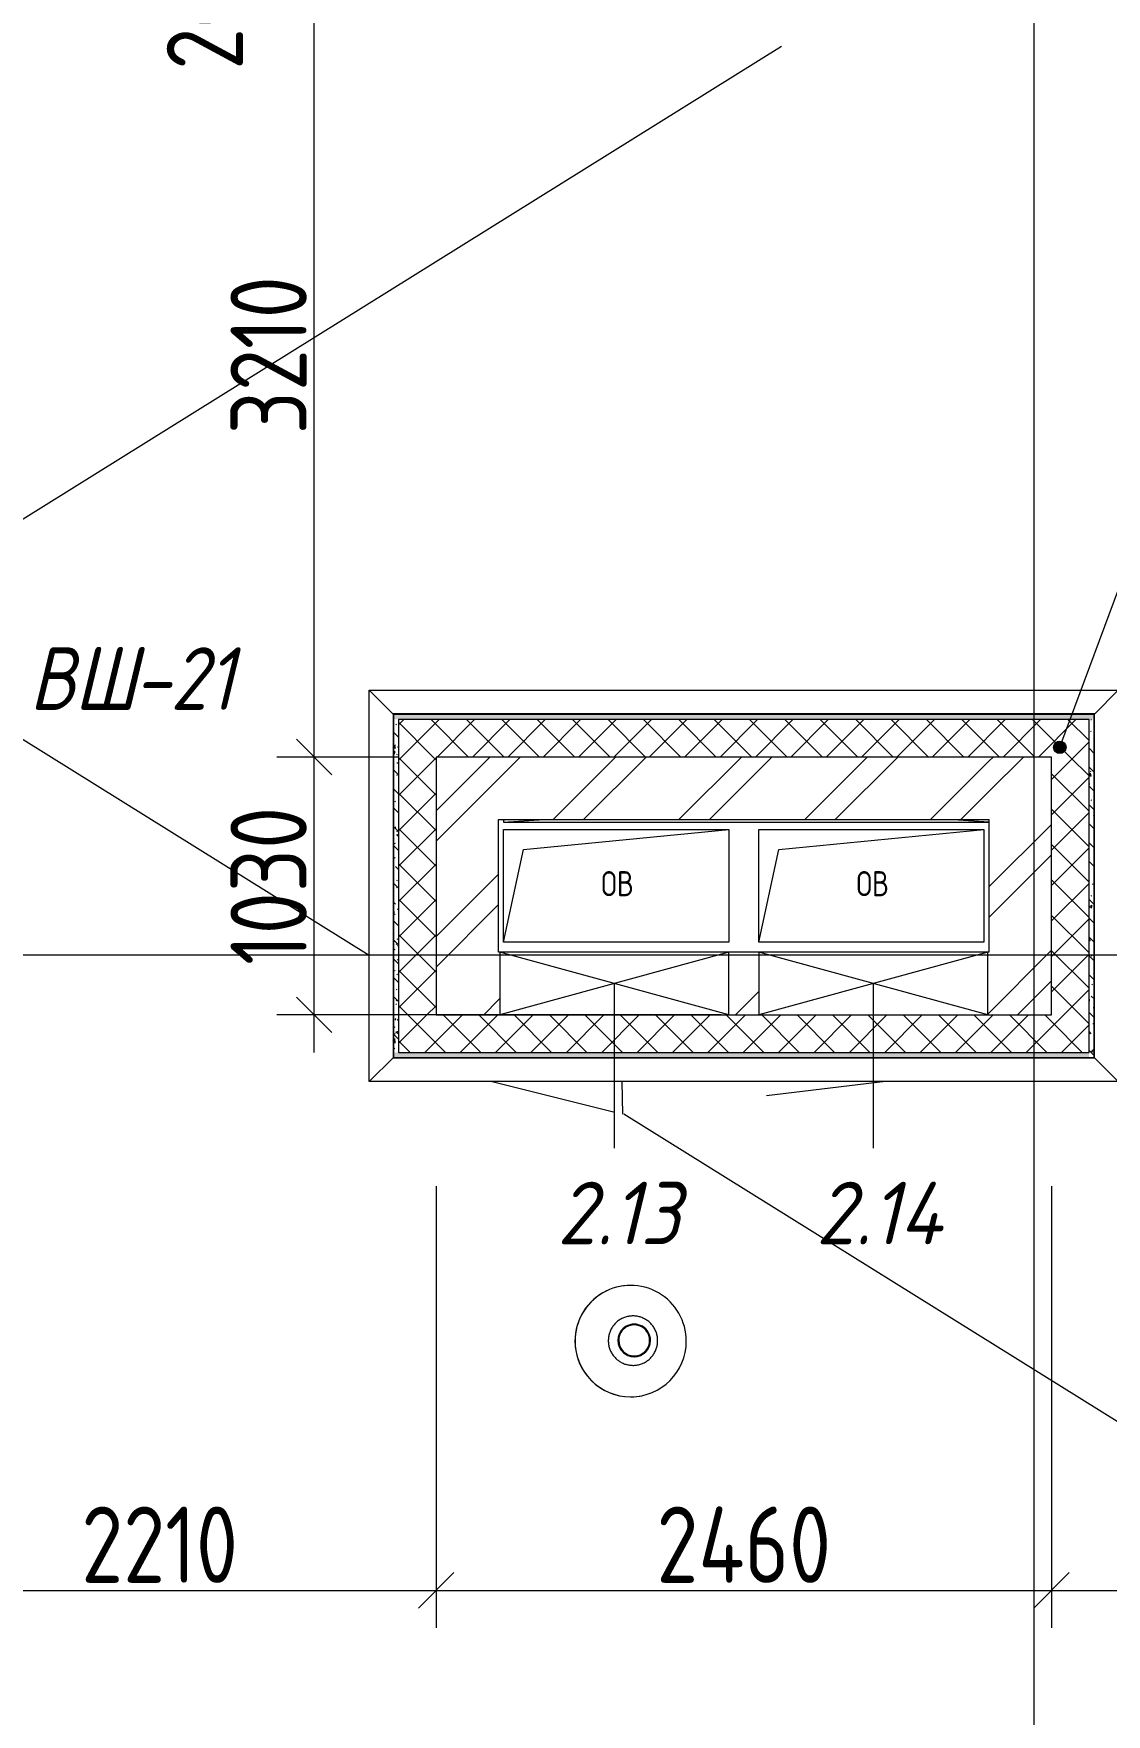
# Model space of a CAD drawing. Header units: millimetres. Extents: x -68946 to 690821, y -552984 to 293768.
# Drawn here: x 112218 to 116507, y -511241 to -504526 of the extents above; entities that cross this region are included whole.
import ezdxf

# ---------------------------------------------------------------- set-up
doc = ezdxf.new("R2010")
doc.units = ezdxf.units.MM
doc.linetypes.add('ADSK_Линия сетки', pattern=[2500, 2000, -250, 0, -250])
doc.layers.get('Defpoints').update_dxf_attribs({"color": 250})
for name, color, linetype, lineweight in [('Аннотация', 250, 'Continuous', 20), ('Крыша', 7, 'Continuous', 5), ('Марки окон', 7, 'Continuous', 9), ('Оборудование', 7, 'Continuous', 9), ('Ограждение', 7, 'Continuous', 5), ('Окна', 7, 'Continuous', 5), ('Оси', 250, 'Continuous', 9), ('Перекрытие', 7, 'Continuous', 9), ('Размеры', 7, 'Continuous', 9), ('Стены внутренние', 7, 'Continuous', 9), ('Стены наружные', 7, 'Continuous', 9), ('Стены отделка', 7, 'Continuous', 13), ('Стены перегородки', 7, 'Continuous', 13), ('Стены штриховка', 250, 'Continuous', 9), ('Узлы', 250, 'Continuous', 18)]:
    doc.layers.add(name, color=color, linetype=linetype, lineweight=lineweight)
doc.styles.add('GOST Common_2', font='', dxfattribs={"width": 0.8, "height": 350})
doc.styles.add('GOST Common_I', font='', dxfattribs={"width": 0.9, "height": 250})
doc.styles.add('ISOCPEUR', font='isocpeur.ttf', dxfattribs={"width": 0.8, "height": 100})
doc.styles.add('ISOCPEUR_I', font='isocpeui.ttf', dxfattribs={"width": 0.9, "height": 12.5})
doc.styles.add('А3', font='ГОСТ тип А.ttf')
doc.styles.get('GOST Common_2').set_extended_font_data('GOST Common')
doc.styles.get('GOST Common_I').set_extended_font_data('GOST Common', italic=True)
doc.dimstyles.new('ADSK_Основной_2_мм', dxfattribs={"dimscale": 304.8, "dimtxt": 201.142999, "dimasz": 0.463911, "dimexe": 0.492126, "dimexo": 0.492126, "dimgap": 0.098425, "dimtad": 1, "dimdec": 0, "dimdsep": 46, "dimtxsty": 'GOST Common_2', "dimblk1": 'OBLIQUE', "dimblk2": 'OBLIQUE', "dimsah": 1, "dimcen": 0.09, "dimdle": 0.492126, "dimazin": 0, "dimtfac": 1, "dimtdec": 4, "dimtix": 1, "dimtmove": 1, "dimatfit": 3, "dimfxl": 1, "dimtvp": 1, "dimtolj": 1, "dimtzin": 0, "dimlwd": 9, "dimlwe": 9, "dimarcsym": 2})
doc.dimstyles.new('ADSK_Основной_2_мм_1', dxfattribs={"dimscale": 304.8, "dimtxt": 201.142999, "dimasz": 0.463911, "dimexe": 0.492126, "dimexo": 0.492126, "dimgap": 0.098425, "dimtad": 1, "dimdec": 0, "dimdsep": 46, "dimtxsty": 'GOST Common_2', "dimblk1": 'OBLIQUE', "dimblk2": 'OBLIQUE', "dimsah": 1, "dimcen": 0.09, "dimdle": 0.492126, "dimazin": 0, "dimtfac": 1, "dimtdec": 4, "dimtix": 1, "dimtmove": 0, "dimatfit": 3, "dimfxl": 1, "dimtvp": 1, "dimtolj": 1, "dimtzin": 0, "dimlwd": 9, "dimlwe": 9, "dimarcsym": 2})
pattern_1 = [(45, (23667.23, -543980.64), (-251.4472, 251.4472), []), (45, (23667.23, -543599.64), (-251.4472, 251.4472), [])]
pattern_2 = [(45, (23667.23, -543980.64), (-70.71068, 70.71068), []), (135, (23667.23, -543980.64), (-70.71068, -70.71068), [])]
pattern_3 = [(135, (23667.23, -543980.64), (-75.43415, -75.43415), [106.68, -17.78, 3.556, -17.78]), (135, (23667.23, -543905.25), (-75.43415, -75.43415), []), (50, (23667.23, -543980.64), (127.52922, -11.15758), [13.335, -146.685]), (355, (23667.23, -543980.64), (-24.66966, 133.74002), [10.668, -117.348]), (100.451, (23677.86, -543981.57), (102.85973, 122.58178), [11.333, -124.663]), (46.184, (23667.23, -543945.08), (189.75516, -29.43036), [20.002, -220.027]), (96.636, (23683.04, -543947.53), (166.1822, 173.1996), [17, -186.995]), (351.184, (23667.23, -543945.08), (166.18393, 173.19757), [16.002, -176.022]), (21, (23685.01, -543953.97), (106.13027, -71.58603), [13.335, -146.685]), (326, (23685.01, -543953.97), (43.26188, 128.93175), [10.668, -117.348]), (71.451, (23693.85, -543959.94), (149.39198, 57.34505), [11.333, -124.663]), (37.5, (23667.23, -543980.64), (2.162228, 59.188357), [3.353, -112.573, 3.353, -115.773, -117.793]), (37.5, (23667.23, -543980.64), (2.162228, 59.188357), [-235.052, 3.353, -114.44]), (7.5, (23667.23, -543980.64), (46.773857, 70.126152), [3.353, -64.567, 3.353, -109.906, -44.895]), (7.5, (23667.23, -543980.64), (46.773857, 70.126152), [-181.178, 3.353, -41.542]), (327.5, (23627.58, -543980.64), (94.913671, -4.010093), [3.353, -41.097, 3.353, -135.331, -184.023]), (327.5, (23627.58, -543980.64), (94.913671, -4.010093), [-183.134, 3.353, -180.67]), (317.5, (23609.8, -543980.64), (103.69057, 17.79882), [3.353, -54.432, 3.353, -88.748, -130.683]), (317.5, (23609.8, -543980.64), (103.69057, 17.79882), [-149.885, 3.353, -127.33])]

# ---------------------------------------------------------------- blocks, each defined once
blk = doc.blocks.new('Ограждение - Ограждение-35939348-АР3_Кладочный план кровли _17_930 С2-3')
at = {"layer": 'Ограждение'}
for p, q in [((89892.9, 35267.9), (89892.9, 36831.9)), ((89989.9, 36734.9), (89892.9, 36831.9)), ((89892.9, 36831.9), (92886.9, 36831.9)), ((92789.9, 36734.9), (92886.9, 36831.9)), ((92886.9, 35267.9), (92886.9, 36831.9)), ((89989.9, 35364.9), (89892.9, 35267.9)), ((92886.9, 35267.9), (92789.9, 35364.9)), ((92886.9, 35267.9), (89892.9, 35267.9))]:
    blk.add_line(p, q, dxfattribs=at)
blk = doc.blocks.new('_Wn_-As_OpeningMEP_floor__Rectangular - _Wn_-As_OpeningMEP_floor__Rectangular-32466824-АР3_Кладочный план кровли _17_930 С2-3')
at = {"layer": 'Узлы', "lineweight": 5}
for p, q in [((-370.3, 195.3), (450, 275)), ((-450, -175), (-370.3, 195.3))]:
    blk.add_line(p, q, dxfattribs=at)
blk = doc.blocks.new('TN_Аэратор кровельный ТехноНИКОЛЬ - Аэратор кровельный ТехноНИКОЛЬ 160х460мм-36023644-АР3_Кладочный план кровли _17_930 С2-3')
at = {"layer": 'Оборудование'}
for p, q in [((74130.2, 40914.9), (74130, 40914.8)), ((74175.1, 40763.2), (74174.8, 40763.1)), ((74200, 40635.6), (74200.3, 40635.7)), ((74216.4, 40478.3), (74216.6, 40478.3))]:
    blk.add_line(p, q, dxfattribs=at)
at = {"layer": 'Оборудование', "flags": 128}
for points in [[(74281.3, 40698.4), (74281.3, 40702.4), (74281, 40706.3), (74280.6, 40710.2), (74280.1, 40714.2), (74279.4, 40718), (74278.5, 40721.9), (74277.5, 40725.7), (74276.3, 40729.5), (74275, 40733.2), (74273.6, 40736.9), (74271.9, 40740.5), (74270.2, 40744), (74268.3, 40747.5), (74266.3, 40750.9), (74264.1, 40754.2), (74261.8, 40757.4), (74259.4, 40760.5), (74256.9, 40763.5), (74254.2, 40766.4), (74251.4, 40769.2), (74248.5, 40771.9), (74245.5, 40774.5), (74242.5, 40777), (74239.3, 40779.3), (74236, 40781.5), (74232.6, 40783.6), (74229.2, 40785.5), (74225.7, 40787.3), (74222.1, 40788.9), (74218.4, 40790.4), (74214.7, 40791.8), (74211, 40793), (74207.2, 40794.1), (74203.3, 40795), (74199.4, 40795.7), (74195.5, 40796.3), (74191.6, 40796.8), (74187.7, 40797), (74183.7, 40797.2), (74179.8, 40797.1), (74175.8, 40796.9), (74171.9, 40796.6), (74168, 40796.1), (74164.1, 40795.4), (74160.2, 40794.6), (74156.4, 40793.6), (74152.6, 40792.5), (74148.9, 40791.2), (74145.2, 40789.8), (74141.6, 40788.2), (74138, 40786.5), (74134.6, 40784.6), (74131.1, 40782.7), (74127.8, 40780.5), (74124.6, 40778.3), (74121.4, 40775.9), (74118.4, 40773.4), (74115.5, 40770.7), (74112.6, 40768), (74109.9, 40765.1), (74107.3, 40762.2), (74104.8, 40759.1), (74102.4, 40755.9), (74100.2, 40752.7), (74098.1, 40749.3), (74096.1, 40745.9), (74094.3, 40742.4), (74092.6, 40738.9), (74091.1, 40735.2), (74089.7, 40731.5), (74088.4, 40727.8), (74087.3, 40724), (74086.4, 40720.2), (74085.6, 40716.3), (74085, 40712.4), (74084.5, 40708.5), (74084.2, 40704.5), (74084, 40700.6), (74084, 40698.5)], [(74084, 40698.5), (74084.1, 40694.5), (74084.3, 40690.6), (74084.7, 40686.6), (74085.2, 40682.7), (74085.9, 40678.8), (74086.8, 40675), (74087.8, 40671.2), (74089, 40667.4), (74090.3, 40663.7), (74091.8, 40660), (74093.4, 40656.4), (74095.1, 40652.9), (74097, 40649.4), (74099, 40646), (74101.2, 40642.7), (74103.5, 40639.5), (74105.9, 40636.4), (74108.5, 40633.4), (74111.1, 40630.5), (74113.9, 40627.6), (74116.8, 40624.9), (74119.8, 40622.4), (74122.9, 40619.9), (74126.1, 40617.6), (74129.3, 40615.4), (74132.7, 40613.3), (74136.1, 40611.4), (74139.7, 40609.6), (74143.2, 40607.9), (74146.9, 40606.4), (74150.6, 40605.1), (74154.4, 40603.9), (74158.2, 40602.8), (74162, 40601.9), (74165.9, 40601.2), (74169.8, 40600.6), (74173.7, 40600.1), (74177.6, 40599.9), (74181.6, 40599.7), (74185.5, 40599.8), (74189.5, 40600), (74193.4, 40600.3), (74197.3, 40600.8), (74201.2, 40601.5), (74205.1, 40602.3), (74208.9, 40603.3), (74212.7, 40604.4), (74216.4, 40605.7), (74220.1, 40607.1), (74223.7, 40608.7), (74227.3, 40610.4), (74230.8, 40612.2), (74234.2, 40614.2), (74237.5, 40616.4), (74240.7, 40618.6), (74243.9, 40621), (74246.9, 40623.5), (74249.9, 40626.2), (74252.7, 40628.9), (74255.4, 40631.8), (74258, 40634.7), (74260.5, 40637.8), (74262.9, 40640.9), (74265.1, 40644.2), (74267.2, 40647.5), (74269.2, 40651), (74271, 40654.5), (74272.7, 40658), (74274.2, 40661.7), (74275.6, 40665.4), (74276.9, 40669.1), (74278, 40672.9), (74278.9, 40676.7), (74279.7, 40680.6), (74280.4, 40684.5), (74280.8, 40688.4), (74281.2, 40692.4), (74281.3, 40696.3), (74281.3, 40698.4)]]:
    blk.add_lwpolyline(points, dxfattribs=at)
at = {"layer": 'Оборудование'}
for centre, major_axis, start_param, end_param in [((74173.2, 40696.6), (-43.2, 218.3), 0.253317, 1.375315), ((74173.4, 40696.6), (-43.2, 218.3), 4.516907, 7.6585), ((74173.2, 40696.6), (-43.2, 218.3), 6.087704, 6.312103), ((74187.4, 40699.4), (-12.6, 63.8), 6.087704, 7.6585), ((74187.7, 40699.4), (-12.6, 63.8), 4.516907, 7.6585), ((74187.7, 40699.4), (-12, 60.8), 4.516907, 7.6585), ((74187.4, 40699.4), (-12, 60.8), 4.516907, 5.933399), ((74173.2, 40696.6), (-43.2, 218.3), 1.375315, 2.721712), ((74173.4, 40696.6), (-43.2, 218.3), 1.375315, 4.516907), ((74187.4, 40699.4), (-12.6, 63.8), 1.375315, 3.33881), ((74187.7, 40699.4), (-12.6, 63.8), 1.375315, 4.516907), ((74187.7, 40699.4), (-12, 60.8), 1.375315, 4.516907), ((74187.4, 40699.4), (-12, 60.8), 3.172849, 4.516907), ((74173.2, 40696.6), (-43.2, 218.3), 2.946111, 3.170511)]:
    blk.add_ellipse(centre, major_axis=major_axis, ratio=0.999485, start_param=start_param, end_param=end_param, dxfattribs=at)
blk = doc.blocks.new('_Wn_-As_OpeningMEP_wall__Rectangular - _Wn_-As_OpeningMEP_wall__Rectangular-38119772-АР3_Кладочный план кровли _17_930 С2-3')
at = {"layer": 'Узлы', "lineweight": 5}
for p, q in [((457.5, -125), (-457.5, 125)), ((457.5, 125), (-457.5, -125)), ((-457.5, 125), (-457.5, -125)), ((457.5, -125), (457.5, 125))]:
    blk.add_line(p, q, dxfattribs=at)
at = {"layer": 'Узлы'}
for p, q in [((457.5, 125), (-457.5, 125)), ((-457.5, 125), (-457.5, -125)), ((457.5, -125), (457.5, 125)), ((-457.5, -125), (457.5, -125))]:
    blk.add_line(p, q, dxfattribs=at)
blk = doc.blocks.new('_Wn_-As_OpeningMEP_wall__Rectangular - _Wn_-As_OpeningMEP_wall__Rectangular-40880158-АР3_Кладочный план кровли _17_930 С2-3')
at = {"layer": 'Узлы'}
for p, q in [((980, 60), (-959.9, 60)), ((980, 50.1), (980, 60))]:
    blk.add_line(p, q, dxfattribs=at)
at = {"layer": 'Узлы', "lineweight": 5}
for p, q in [((-818, 50.1), (-959.9, 58.8)), ((980, 60), (818, 50.1)), ((980, 50.1), (980, 60))]:
    blk.add_line(p, q, dxfattribs=at)
blk = doc.blocks.new('_Oblique')
at = {"color": 0, "linetype": 'ByBlock', "lineweight": -2}
blk.add_line((-0.5, -0.5), (0.5, 0.5), dxfattribs=at)
blk = doc.blocks.new('*D6247')
at = {"layer": 'Defpoints', "color": 0, "lineweight": 30, "transparency": 16777216}
for p in [(111617.2, -508965.6), (113827.2, -508979.7), (113827.2, -510745.1)]:
    blk.add_point(p, dxfattribs=at)
at = {"layer": 'Размеры', "color": 0, "lineweight": 9, "transparency": 16777216}
for p, q in [((111617.2, -509115.6), (111617.2, -510895.1)), ((113827.2, -509129.7), (113827.2, -510895.1)), ((111467.2, -510745.1), (113977.2, -510745.1))]:
    blk.add_line(p, q, dxfattribs=at)
at = {"layer": 'Размеры', "color": 0, "lineweight": 9, "transparency": 16777216, "xscale": 141.4, "yscale": 141.4, "zscale": 141.4, "rotation": 180}
blk.add_blockref('_Oblique', (111617.2, -510745.1), dxfattribs=at)
at = {"layer": 'Размеры', "color": 0, "lineweight": 9, "transparency": 16777216, "xscale": 141.4, "yscale": 141.4, "zscale": 141.4}
blk.add_blockref('_Oblique', (113827.2, -510745.1), dxfattribs=at)
at = {"layer": 'Размеры', "color": 0, "transparency": 16777216, "insert": (112722.2, -510562.7), "char_height": 304.8, "width": 560.473, "attachment_point": 5, "style": 'А3'}
blk.add_mtext('\\A1;2210', dxfattribs=at)
blk = doc.blocks.new('*D6248')
at = {"layer": 'Defpoints', "color": 0, "lineweight": 30, "transparency": 16777216}
for p in [(113827.2, -508979.7), (116287.2, -508979.7), (116287.2, -510745.1)]:
    blk.add_point(p, dxfattribs=at)
at = {"layer": 'Размеры', "color": 0, "lineweight": 9, "transparency": 16777216}
for p, q in [((113827.2, -509129.7), (113827.2, -510895.1)), ((116287.2, -509129.7), (116287.2, -510895.1)), ((113677.2, -510745.1), (116437.2, -510745.1))]:
    blk.add_line(p, q, dxfattribs=at)
at = {"layer": 'Размеры', "color": 0, "lineweight": 9, "transparency": 16777216, "xscale": 141.4, "yscale": 141.4, "zscale": 141.4, "rotation": 180}
blk.add_blockref('_Oblique', (113827.2, -510745.1), dxfattribs=at)
at = {"layer": 'Размеры', "color": 0, "lineweight": 9, "transparency": 16777216, "xscale": 141.4, "yscale": 141.4, "zscale": 141.4}
blk.add_blockref('_Oblique', (116287.2, -510745.1), dxfattribs=at)
at = {"layer": 'Размеры', "color": 0, "transparency": 16777216, "insert": (115057.2, -510562.7), "char_height": 304.8, "width": 625.93, "attachment_point": 5, "style": 'А3'}
blk.add_mtext('\\A1;2460', dxfattribs=at)
blk = doc.blocks.new('*D6249')
at = {"layer": 'Defpoints', "color": 0, "lineweight": 30, "transparency": 16777216}
for p in [(116287.2, -508979.7), (120307.2, -508959.6), (120307.2, -510745.1)]:
    blk.add_point(p, dxfattribs=at)
at = {"layer": 'Размеры', "color": 0, "lineweight": 9, "transparency": 16777216}
for p, q in [((120307.2, -509109.6), (120307.2, -510895.1)), ((116287.2, -509129.7), (116287.2, -510895.1)), ((116137.2, -510745.1), (120457.2, -510745.1))]:
    blk.add_line(p, q, dxfattribs=at)
at = {"layer": 'Размеры', "color": 0, "lineweight": 9, "transparency": 16777216, "xscale": 141.4, "yscale": 141.4, "zscale": 141.4, "rotation": 180}
blk.add_blockref('_Oblique', (116287.2, -510745.1), dxfattribs=at)
at = {"layer": 'Размеры', "color": 0, "lineweight": 9, "transparency": 16777216, "xscale": 141.4, "yscale": 141.4, "zscale": 141.4}
blk.add_blockref('_Oblique', (120307.2, -510745.1), dxfattribs=at)
at = {"layer": 'Размеры', "color": 0, "transparency": 16777216, "insert": (118297.2, -510562.7), "char_height": 304.8, "width": 625.93, "attachment_point": 5, "style": 'А3'}
blk.add_mtext('\\A1;4020', dxfattribs=at)
blk = doc.blocks.new('*D6380')
at = {"layer": 'Defpoints', "color": 0, "lineweight": 30, "transparency": 16777216}
for p in [(113340.1, -507415.7), (113827.2, -507415.7), (115117.2, -508445.7)]:
    blk.add_point(p, dxfattribs=at)
at = {"layer": 'Размеры', "color": 0, "lineweight": 9, "transparency": 16777216}
for p, q in [((113340.1, -508595.7), (113340.1, -507265.7)), ((113677.2, -507415.7), (113190.1, -507415.7)), ((114967.2, -508445.7), (113190.1, -508445.7))]:
    blk.add_line(p, q, dxfattribs=at)
at = {"layer": 'Размеры', "color": 0, "lineweight": 9, "transparency": 16777216, "xscale": 141.4, "yscale": 141.4, "zscale": 141.4}
for p, rotation in [((113340.1, -507415.7), 90), ((113340.1, -508445.7), 270)]:
    blk.add_blockref('_Oblique', p, dxfattribs=dict(at, rotation=rotation))
at = {"layer": 'Размеры', "color": 0, "transparency": 16777216, "insert": (113157.7, -507930.7), "char_height": 304.8, "width": 560.473, "attachment_point": 5, "rotation": 90, "style": 'А3'}
blk.add_mtext('\\A1;1030', dxfattribs=at)
blk = doc.blocks.new('*D6381')
at = {"layer": 'Defpoints', "color": 0, "lineweight": 30, "transparency": 16777216}
for p in [(113240.1, -504205.6), (113340.1, -504205.6), (113827.2, -507415.7)]:
    blk.add_point(p, dxfattribs=at)
at = {"layer": 'Размеры', "color": 0, "lineweight": 9, "transparency": 16777216}
for p, q in [((113340.1, -507565.7), (113340.1, -504055.6)), ((113390.1, -504205.6), (113490.1, -504205.6)), ((113677.2, -507415.7), (113190.1, -507415.7))]:
    blk.add_line(p, q, dxfattribs=at)
at = {"layer": 'Размеры', "color": 0, "lineweight": 9, "transparency": 16777216, "xscale": 141.4, "yscale": 141.4, "zscale": 141.4}
for p, rotation in [((113340.1, -504205.6), 90), ((113340.1, -507415.7), 270)]:
    blk.add_blockref('_Oblique', p, dxfattribs=dict(at, rotation=rotation))
at = {"layer": 'Размеры', "color": 0, "transparency": 16777216, "insert": (113157.7, -505810.7), "char_height": 304.8, "width": 560.473, "attachment_point": 5, "rotation": 90, "style": 'А3'}
blk.add_mtext('\\A1;3210', dxfattribs=at)
blk = doc.blocks.new('*D6382')
at = {"layer": 'Defpoints', "color": 0, "lineweight": 30, "transparency": 16777216}
for p in [(113240.1, -504005.6), (113340.1, -504005.6), (113240.1, -504205.6)]:
    blk.add_point(p, dxfattribs=at)
at = {"layer": 'Размеры', "color": 0, "lineweight": 9, "transparency": 16777216}
for p, q in [((113340.1, -504355.6), (113340.1, -503855.6)), ((113390.1, -504005.6), (113490.1, -504005.6)), ((113340.1, -504105.6), (112983.9, -504449.3)), ((113390.1, -504205.6), (113490.1, -504205.6)), ((112983.9, -504449.3), (112344.8, -504449.3))]:
    blk.add_line(p, q, dxfattribs=at)
at = {"layer": 'Размеры', "color": 0, "lineweight": 9, "transparency": 16777216, "xscale": 141.4, "yscale": 141.4, "zscale": 141.4}
for p, rotation in [((113340.1, -504005.6), 90), ((113340.1, -504205.6), 270)]:
    blk.add_blockref('_Oblique', p, dxfattribs=dict(at, rotation=rotation))
at = {"layer": 'Размеры', "color": 0, "transparency": 16777216, "insert": (112750.7, -504670.2), "char_height": 304.8, "width": 454.106, "attachment_point": 1, "rotation": 90, "line_spacing_factor": 1.022761, "style": 'А3'}
blk.add_mtext('\\A1;200', dxfattribs=at)

msp = doc.modelspace()

# ---------------------------------------------------------------- hatches: boundary and pattern name
at = {"layer": 'Аннотация'}
h = msp.add_hatch(color=256, dxfattribs=at)
edge = h.paths.add_edge_path()
edge.add_arc((116320.7711, -507376.9861), 25, 0, 360)
at = {"layer": 'Стены внутренние', "lineweight": 5}
h = msp.add_hatch(dxfattribs=at)
h.set_pattern_fill('FP_43', color=256, style=0, pattern_type=2)
h.set_pattern_definition(pattern_1)
h.paths.add_polyline_path([(114077.1762, -507665.6995), (116037.1762, -507665.6995), (116037.1762, -507415.6995), (113827.1762, -507415.6995), (113827.1762, -507665.6995), (114006.4847, -507665.6995)])
h = msp.add_hatch(dxfattribs=at)
h.set_pattern_fill('FP_43', color=256, style=0, pattern_type=2)
h.set_pattern_definition(pattern_1)
h.paths.add_polyline_path([(116287.1762, -508195.6995), (116287.1762, -507415.6995), (116037.1762, -507415.6995), (116037.1762, -508195.6995)])
h = msp.add_hatch(dxfattribs=at)
h.set_pattern_fill('FP_43', color=256, style=0, pattern_type=2)
h.set_pattern_definition(pattern_1)
h.paths.add_polyline_path([(114077.1762, -508445.6995), (114077.1762, -507665.6995), (113827.1762, -507665.6995), (113827.1762, -508445.6995), (114006.4847, -508445.6995)])
h = msp.add_hatch(dxfattribs=at)
h.set_pattern_fill('FP_43', color=256, style=0, pattern_type=2)
h.set_pattern_definition(pattern_1)
h.paths.add_polyline_path([(114997.1762, -508445.6995), (115117.1762, -508445.6995), (115117.1762, -508195.6995), (114997.1762, -508195.6995), (114997.1762, -508328.3525)])
h.paths.add_polyline_path([(116287.1762, -508445.6995), (116287.1762, -508195.6995), (116032.1762, -508196.3372), (116032.1762, -508445.6995)])
h.paths.add_polyline_path([(114077.1762, -508445.6995), (114082.1762, -508445.0617), (114082.1762, -508195.6995), (114077.1762, -508195.6995)])
at = {"layer": 'Стены наружные', "lineweight": 5}
h = msp.add_hatch(dxfattribs=at)
h.set_pattern_fill('FP_48', color=256, style=0, pattern_type=2)
h.set_pattern_definition(pattern_3)
h.paths.add_polyline_path([(116457.1762, -507265.6995), (116457.1762, -507245.6995), (113657.1762, -507245.6995), (113657.1762, -507265.6995), (116437.1762, -507265.6995)])
h = msp.add_hatch(dxfattribs=at)
h.set_pattern_fill('FP_48', color=256, style=0, pattern_type=2)
h.set_pattern_definition(pattern_3)
h.paths.add_polyline_path([(113657.1762, -508595.6995), (113677.1762, -508595.6995), (113677.1762, -507265.6995), (113655.1762, -507265.6995), (113655.1762, -507415.6995), (113657.1762, -507415.6995), (113657.1762, -508445.6995), (113655.1762, -508445.6995), (113655.1762, -508595.6995)])
h = msp.add_hatch(dxfattribs=at)
h.set_pattern_fill('FP_33', color=256, style=0, pattern_type=2)
h.set_pattern_definition(pattern_2)
h.paths.add_polyline_path([(116437.1762, -507415.6995), (116437.1762, -507265.6995), (113677.1762, -507265.6995), (113677.1762, -507415.6995), (116287.1762, -507415.6995)])
h = msp.add_hatch(dxfattribs=at)
h.set_pattern_fill('FP_48', color=256, style=0, pattern_type=2)
h.set_pattern_definition(pattern_3)
h.paths.add_polyline_path([(116437.1762, -508615.6995), (116457.1762, -508615.6995), (116457.1762, -507415.6995), (116459.1762, -507415.6995), (116459.1762, -507265.6995), (116437.1762, -507265.6995), (116437.1762, -508595.6995)])
h = msp.add_hatch(dxfattribs=at)
h.set_pattern_fill('FP_33', color=256, style=0, pattern_type=2)
h.set_pattern_definition(pattern_2)
h.paths.add_polyline_path([(113677.1762, -508445.6995), (113827.1762, -508445.6995), (113827.1762, -507415.6995), (113677.1762, -507415.6995), (113677.1762, -507681.1631)])
h = msp.add_hatch(dxfattribs=at)
h.set_pattern_fill('FP_33', color=256, style=0, pattern_type=2)
h.set_pattern_definition(pattern_2)
h.paths.add_polyline_path([(116437.1762, -508595.6995), (116437.1762, -507415.6995), (116287.1762, -507415.6995), (116287.1762, -508595.6995)])
h = msp.add_hatch(dxfattribs=at)
h.set_pattern_fill('FP_33', color=256, style=0, pattern_type=2)
h.set_pattern_definition(pattern_2)
h.paths.add_polyline_path([(116287.1762, -508595.6995), (116287.1762, -508445.6995), (113677.1762, -508445.6995), (113677.1762, -508595.6995), (115424.2271, -508595.6995)])
h = msp.add_hatch(dxfattribs=at)
h.set_pattern_fill('FP_48', color=256, style=0, pattern_type=2)
h.set_pattern_definition(pattern_3)
h.paths.add_polyline_path([(116287.1762, -508617.6995), (116437.1762, -508617.6995), (116437.1762, -508595.6995), (113657.1762, -508595.6995), (113657.1762, -508615.6995), (116287.1762, -508615.6995)])

# ---------------------------------------------------------------- linework, layer by layer
at = {"layer": 'Аннотация'}
msp.add_line((116320.7711, -507376.9861), (116598.6319, -506627.5676), dxfattribs=at)
msp.add_circle((116320.7711, -507376.9861), 25, dxfattribs=at)
at = {"layer": 'Крыша'}
for p, q in [((111646.4909, -506793.9953), (115208.3567, -504575.6404)), ((113560.1762, -508209.142), (111646.4909, -507017.2855)), ((114542.0013, -508836.5901), (114045.7242, -508712.6995)), ((114574.3076, -508842.8006), (114570.7793, -508712.6995)), ((115623.7437, -508712.6995), (115148.3349, -508769.9478)), ((128097.2304, -517262.9211), (114578.0283, -508843.0674))]:
    msp.add_line(p, q, dxfattribs=at)
at = {"layer": 'Марки окон'}
for p, q in [((114539.6762, -508320.6995), (114539.677, -508979.0562)), ((115574.6762, -508320.6995), (115574.6762, -508979.0562))]:
    msp.add_line(p, q, dxfattribs=at)
at = {"layer": 'Оси', "linetype": 'ADSK_Линия сетки', "ltscale": 100}
for p, q in [((116217.2298, -482778.6358), (116217.2298, -547719.4803)), ((88763.207, -508205.64), (180488.1093, -508205.64))]:
    msp.add_line(p, q, dxfattribs=at)
at = {"layer": 'Перекрытие'}
for p, q in [((114097.1762, -508155.6995), (114097.1762, -507705.6995)), ((114097.1762, -507705.6995), (114997.1762, -507705.6995)), ((114997.1762, -507705.6995), (114997.1762, -508155.6995)), ((115117.1762, -508155.6995), (115117.1762, -507705.6995)), ((115117.1762, -507705.6995), (116017.1762, -507705.6995)), ((116017.1762, -507705.6995), (116017.1762, -508155.6995)), ((114997.1762, -508155.6995), (114097.1762, -508155.6995)), ((116017.1762, -508155.6995), (115117.1762, -508155.6995))]:
    msp.add_line(p, q, dxfattribs=at)
at = {"layer": 'Стены отделка', "lineweight": 5}
for p, q in [((113655.1762, -507245.6995), (113655.1762, -508615.6995)), ((116457.1762, -507243.6995), (113657.1762, -507243.6995)), ((116459.1762, -508615.6995), (116459.1762, -507245.6995)), ((113657.1762, -508617.6995), (116457.1762, -508617.6995))]:
    msp.add_line(p, q, dxfattribs=at)
at = {"layer": 'Стены перегородки'}
for p, q in [((116287.1762, -507415.6995), (113827.1762, -507415.6995)), ((113827.1762, -507415.6995), (113827.1762, -508445.6995)), ((116287.1762, -508445.6995), (116287.1762, -507415.6995)), ((114077.1762, -507665.6995), (116037.1762, -507665.6995)), ((114077.1762, -508195.6995), (114077.1762, -507665.6995)), ((116037.1762, -507665.6995), (116037.1762, -508195.6995)), ((114082.1762, -508195.6995), (114077.1762, -508195.6995)), ((115117.1762, -508195.6995), (114997.1762, -508195.6995)), ((116037.1762, -508195.6995), (116032.1762, -508195.6995)), ((113827.1762, -508445.6995), (114082.1762, -508445.6995)), ((114997.1762, -508445.6995), (115117.1762, -508445.6995)), ((116032.1762, -508445.6995), (116287.1762, -508445.6995))]:
    msp.add_line(p, q, dxfattribs=at)
at = {"layer": 'Стены штриховка'}
for p, q in [((113657.1762, -507243.6995), (113655.1762, -507243.6995)), ((113655.1762, -507243.6995), (113655.1762, -507245.6995)), ((116459.1762, -507245.6995), (113655.1762, -507245.6995)), ((113657.1762, -507243.6995), (113657.1762, -508617.6995)), ((116459.1762, -507243.6995), (116457.1762, -507243.6995)), ((116457.1762, -508617.6995), (116457.1762, -507243.6995)), ((116459.1762, -507245.6995), (116459.1762, -507243.6995)), ((113655.1762, -507265.6995), (113657.1762, -507265.6995)), ((116437.1762, -507265.6995), (113677.1762, -507265.6995)), ((113677.1762, -507265.6995), (113677.1762, -508595.6995)), ((116437.1762, -508595.6995), (116437.1762, -507265.6995)), ((116457.1762, -507265.6995), (116459.1762, -507265.6995)), ((113657.1762, -508595.6995), (113655.1762, -508595.6995)), ((113655.1762, -508615.6995), (116459.1762, -508615.6995)), ((113655.1762, -508615.6995), (113655.1762, -508617.6995)), ((113655.1762, -508617.6995), (113657.1762, -508617.6995)), ((113677.1762, -508595.6995), (116437.1762, -508595.6995)), ((116437.1762, -508615.6995), (116437.1762, -508617.6995)), ((116457.1762, -508617.6995), (116459.1762, -508617.6995)), ((116459.1762, -508617.6995), (116459.1762, -508615.6995))]:
    msp.add_line(p, q, dxfattribs=at)

# ---------------------------------------------------------------- block references
at = {"layer": 'Оборудование'}
msp.add_blockref('TN_Аэратор кровельный ТехноНИКОЛЬ - Аэратор кровельный ТехноНИКОЛЬ 160х460мм-36023644-АР3_Кладочный план кровли _17_930 С2-3', (40431.5792, -550445.9155), dxfattribs=at)
at = {"layer": 'Ограждение'}
msp.add_blockref('Ограждение - Ограждение-35939348-АР3_Кладочный план кровли _17_930 С2-3', (23667.2298, -543980.641), dxfattribs=at)
at = {"layer": 'Окна'}
for name, p in [('_Wn_-As_OpeningMEP_floor__Rectangular - _Wn_-As_OpeningMEP_floor__Rectangular-32466824-АР3_Кладочный план кровли _17_930 С2-3', (114547.1762, -507980.6995)), ('_Wn_-As_OpeningMEP_floor__Rectangular - _Wn_-As_OpeningMEP_floor__Rectangular-32466824-АР3_Кладочный план кровли _17_930 С2-3', (115567.1762, -507980.6995)), ('_Wn_-As_OpeningMEP_wall__Rectangular - _Wn_-As_OpeningMEP_wall__Rectangular-38119772-АР3_Кладочный план кровли _17_930 С2-3', (114539.6762, -508320.6995)), ('_Wn_-As_OpeningMEP_wall__Rectangular - _Wn_-As_OpeningMEP_wall__Rectangular-38119772-АР3_Кладочный план кровли _17_930 С2-3', (115574.6762, -508320.6995))]:
    msp.add_blockref(name, p, dxfattribs=at)
at = {"layer": 'Окна', "rotation": 180}
msp.add_blockref('_Wn_-As_OpeningMEP_wall__Rectangular - _Wn_-As_OpeningMEP_wall__Rectangular-40880158-АР3_Кладочный план кровли _17_930 С2-3', (115077.2304, -507615.6173), dxfattribs=at)

# ---------------------------------------------------------------- texts
at = {"layer": 'Аннотация', "attachment_point": 1}
for s, insert, char_height, width, style in [('ВШ', (112201.6472, -506977.5082), 250, 505.063125, 'GOST Common_I'), ('-21', (112618.3659, -506977.5082), 250, 541.139062, 'GOST Common_I'), ('ОВ', (114487.1973, -507871.744), 100, 160.3375, 'ISOCPEUR'), ('ОВ', (115507.1973, -507871.744), 100, 160.3375, 'ISOCPEUR')]:
    msp.add_mtext(s, dxfattribs=dict(at, insert=insert, char_height=char_height, width=width, style=style))
at = {"layer": 'Марки окон', "char_height": 250, "attachment_point": 1, "style": 'ISOCPEUR_I'}
for s, insert, width in [('2.13', (114311.3568, -509112.7021), 529.11375), ('2.14', (115346.3012, -509112.7021), 547.151719)]:
    msp.add_mtext(s, dxfattribs=dict(at, insert=insert, width=width))

# ---------------------------------------------------------------- dimensions: what is measured, and where the dimension line sits
at = {"layer": 'Размеры'}
dim = msp.add_linear_dim(base=(113340.0986, -504005.6404), p1=(113240.1137, -504205.6404), p2=(113240.1137, -504005.6404), angle=90, dimstyle='ADSK_Основной_2_мм', override={"dimtxt": 1, "dimlfac": 1, "dimpost": '<>', "dimtxsty": 'А3', "dimfxl": 200}, dxfattribs=at)
dim.commit()
dim.dimension.update_dxf_attribs({"geometry": '*D6382', "text_midpoint": (112953.9399, -504449.3327), "dimtype": 160, "text_rotation": 90})
for base, p1, p2, override, picture, middle in [((113340.0986, -504205.6404), (113827.1762, -507415.6995), (113240.1137, -504205.6404), {"dimtxt": 1, "dimlfac": 1, "dimpost": '<>', "dimtxsty": 'А3', "dimfxl": 3263.299211}, '*D6381', (113157.6986, -505810.6699)), ((113340.0986, -507415.6995), (115117.1762, -508445.6995), (113827.1762, -507415.6995), {"dimtxt": 1, "dimlfac": 1, "dimpost": '<>', "dimtxsty": 'А3', "dimfxl": 1650.757402}, '*D6380', (113157.6986, -507930.6995))]:
    dim = msp.add_linear_dim(base=base, p1=p1, p2=p2, angle=90, dimstyle='ADSK_Основной_2_мм_1', override=override, dxfattribs=at)
    dim.commit()
    dim.dimension.update_dxf_attribs({"geometry": picture, "text_midpoint": middle})
for base, p1, p2, override, picture, middle in [((113827.1762, -510745.0745), (111617.2298, -508965.6404), (113827.1762, -508979.6995), {"dimtxt": 1, "dimlfac": 1, "dimpost": '<>', "dimtxsty": 'А3', "dimfxl": 2209.9911}, '*D6247', (112722.203, -510562.6745)), ((116287.1762, -510745.0745), (113827.1762, -508979.6995), (116287.1762, -508979.6995), {"dimtxt": 1, "dimlfac": 1, "dimpost": '<>', "dimtxsty": 'А3', "dimfxl": 2460}, '*D6248', (115057.1762, -510562.6745)), ((120307.2298, -510745.0745), (116287.1762, -508979.6995), (120307.2298, -508959.6404), {"dimtxt": 1, "dimlfac": 1, "dimpost": '<>', "dimtxsty": 'А3', "dimfxl": 4020.103664}, '*D6249', (118297.203, -510562.6745))]:
    dim = msp.add_linear_dim(base=base, p1=p1, p2=p2, dimstyle='ADSK_Основной_2_мм_1', override=override, dxfattribs=at)
    dim.commit()
    dim.dimension.update_dxf_attribs({"geometry": picture, "text_midpoint": middle})

doc.saveas('drawing.dxf')
